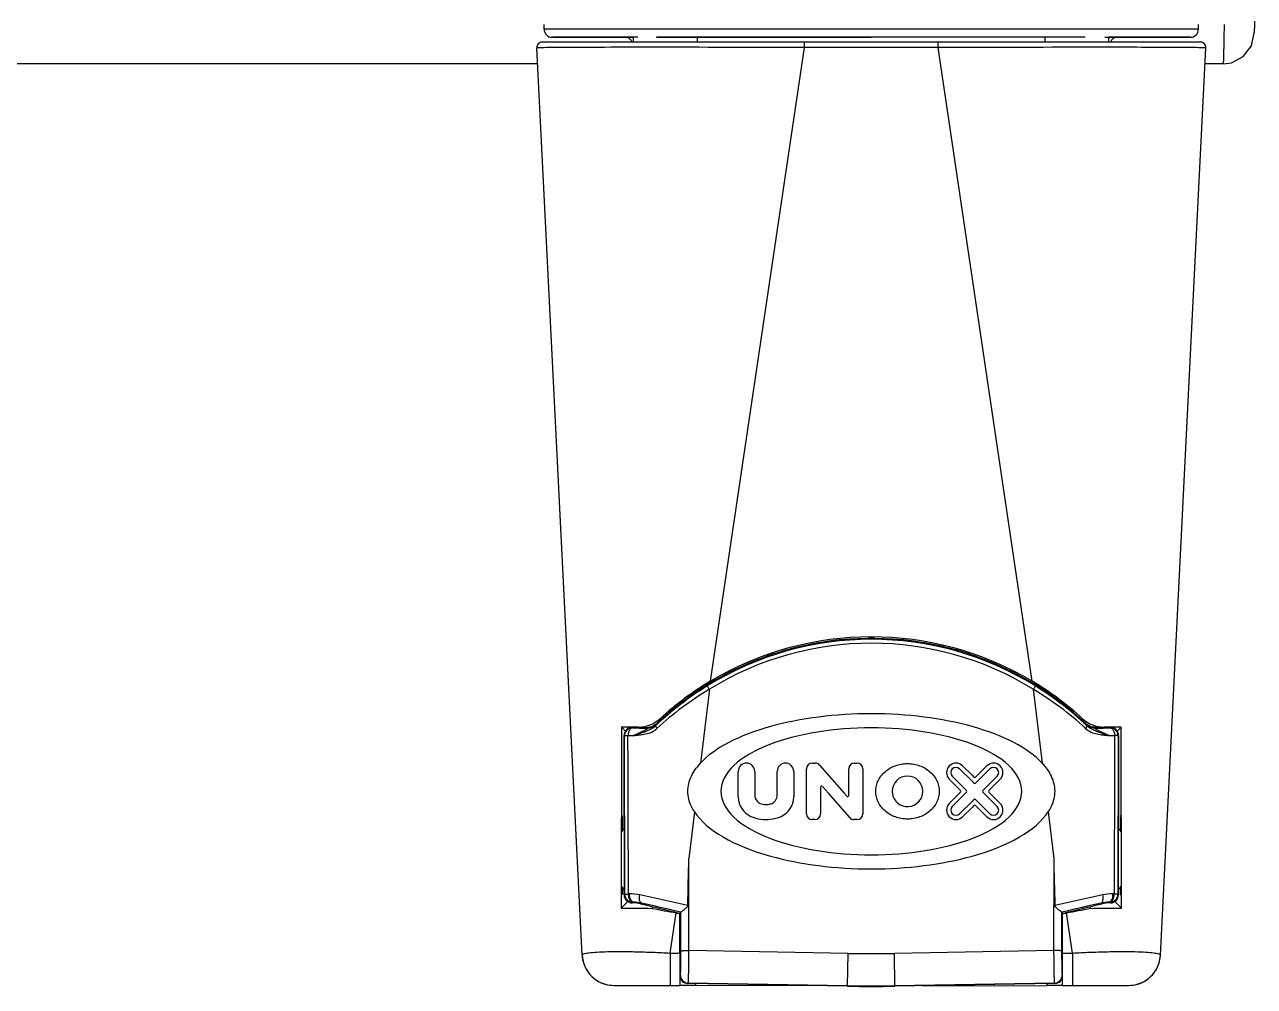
# Model space of a CAD drawing. Header units: millimetres. Extents: x -1584 to 3730, y -1918 to 2655.
# Drawn here: x 847.9 to 925, y -1917.7 to -1857.4 of the extents above; entities that cross this region are included whole.
import ezdxf

# ---------------------------------------------------------------- set-up
doc = ezdxf.new("R2010")
doc.units = ezdxf.units.MM
doc.header["$LTSCALE"] = 65.395
doc.layers.get('0').update_dxf_attribs({"linetype": 'CONTINUOUS'})
doc.layers.add('ASSI', color=7, linetype='CONTINUOUS')
doc.layers.add('GEOM', color=7, linetype='CONTINUOUS')

msp = doc.modelspace()

# ---------------------------------------------------------------- linework, layer by layer
at = {"linetype": 'Continuous'}
for p, q in [((880.441, -1857.654), (880.444, -1857.358)), ((886.054, -1857.654), (880.441, -1857.654)), ((890.054, -1857.654), (886.054, -1857.654)), ((900.959, -1857.654), (890.054, -1857.654)), ((911.863, -1857.654), (900.959, -1857.654)), ((915.863, -1857.654), (911.863, -1857.654)), ((921.476, -1857.654), (915.863, -1857.654)), ((921.476, -1857.654), (921.474, -1857.358)), ((880.976, -1858.458), (880.327, -1858.458)), ((881.097, -1858.158), (880.942, -1858.158)), ((881.335, -1858.458), (880.976, -1858.458)), ((881.027, -1858.158), (881.097, -1858.158)), ((881.499, -1858.158), (881.097, -1858.158)), ((881.097, -1858.158), (881.499, -1858.158)), ((883.931, -1858.458), (881.335, -1858.458)), ((881.587, -1858.158), (881.499, -1858.158)), ((881.499, -1858.158), (881.705, -1858.158)), ((883.919, -1858.158), (881.587, -1858.158)), ((881.705, -1858.158), (883.919, -1858.158)), ((884.322, -1858.158), (883.919, -1858.158)), ((883.919, -1858.158), (884.322, -1858.158)), ((884.194, -1858.458), (883.931, -1858.458)), ((884.95, -1858.458), (884.194, -1858.458)), ((884.333, -1858.158), (884.322, -1858.158)), ((884.322, -1858.158), (884.333, -1858.158)), ((884.374, -1858.158), (884.333, -1858.158)), ((884.333, -1858.158), (885.507, -1858.158)), ((885.507, -1858.158), (884.374, -1858.158)), ((885.134, -1858.458), (884.95, -1858.458)), ((885.526, -1858.458), (885.134, -1858.458)), ((886.054, -1858.158), (885.507, -1858.158)), ((885.507, -1858.158), (886.054, -1858.158)), ((885.562, -1858.458), (885.526, -1858.458)), ((886.054, -1858.458), (885.562, -1858.458)), ((886.315, -1858.158), (886.054, -1858.158)), ((886.204, -1858.458), (886.054, -1858.458)), ((887.331, -1858.458), (886.204, -1858.458)), ((887.488, -1858.458), (887.331, -1858.458)), ((887.473, -1858.158), (887.538, -1858.158)), ((887.81, -1858.458), (887.488, -1858.458)), ((889.683, -1858.158), (887.538, -1858.158)), ((887.538, -1858.158), (889.683, -1858.158)), ((887.871, -1858.458), (887.81, -1858.458)), ((887.971, -1858.458), (887.871, -1858.458)), ((888.301, -1858.458), (887.971, -1858.458)), ((888.531, -1858.458), (888.301, -1858.458)), ((890.054, -1858.458), (888.531, -1858.458)), ((889.768, -1858.158), (889.683, -1858.158)), ((889.683, -1858.158), (889.768, -1858.158)), ((900.959, -1858.158), (889.768, -1858.158)), ((889.768, -1858.158), (900.959, -1858.158)), ((890.452, -1858.458), (890.054, -1858.458)), ((891.827, -1858.458), (890.452, -1858.458)), ((896.774, -1858.458), (891.827, -1858.458)), ((905.143, -1858.458), (896.774, -1858.458)), ((896.774, -1858.802), (896.774, -1858.458)), ((912.15, -1858.158), (900.959, -1858.158)), ((910.091, -1858.458), (905.143, -1858.458)), ((905.143, -1858.802), (905.143, -1858.458)), ((911.466, -1858.458), (910.091, -1858.458)), ((911.863, -1858.458), (911.466, -1858.458)), ((913.386, -1858.458), (911.863, -1858.458)), ((912.235, -1858.158), (912.15, -1858.158)), ((914.38, -1858.158), (912.235, -1858.158)), ((913.616, -1858.458), (913.386, -1858.458)), ((913.946, -1858.458), (913.616, -1858.458)), ((914.047, -1858.458), (913.946, -1858.458)), ((914.107, -1858.458), (914.047, -1858.458)), ((914.429, -1858.458), (914.107, -1858.458)), ((914.587, -1858.458), (914.429, -1858.458)), ((915.713, -1858.458), (914.587, -1858.458)), ((915.602, -1858.158), (915.863, -1858.158)), ((915.863, -1858.458), (915.713, -1858.458)), ((916.411, -1858.158), (915.863, -1858.158)), ((915.863, -1858.158), (916.411, -1858.158)), ((916.356, -1858.458), (915.863, -1858.458)), ((916.391, -1858.458), (916.356, -1858.458)), ((916.967, -1858.458), (916.391, -1858.458)), ((917.246, -1858.158), (916.411, -1858.158)), ((916.411, -1858.158), (917.246, -1858.158)), ((917.723, -1858.458), (916.967, -1858.458)), ((917.543, -1858.158), (917.246, -1858.158)), ((917.246, -1858.158), (917.595, -1858.158)), ((917.595, -1858.158), (917.543, -1858.158)), ((917.999, -1858.158), (917.595, -1858.158)), ((917.595, -1858.158), (917.999, -1858.158)), ((917.987, -1858.458), (917.723, -1858.458)), ((920.582, -1858.458), (917.987, -1858.458)), ((920.33, -1858.158), (917.999, -1858.158)), ((917.999, -1858.158), (920.672, -1858.158)), ((920.419, -1858.158), (920.33, -1858.158)), ((920.672, -1858.158), (920.419, -1858.158)), ((920.942, -1858.458), (920.582, -1858.458)), ((920.791, -1858.158), (920.672, -1858.158)), ((920.672, -1858.158), (920.891, -1858.158)), ((920.822, -1858.158), (920.791, -1858.158)), ((920.904, -1858.158), (920.822, -1858.158)), ((920.976, -1858.158), (920.904, -1858.158)), ((921.591, -1858.458), (920.942, -1858.458)), ((887.97, -1858.786), (887.438, -1858.786)), ((890.875, -1898.547), (896.775, -1858.802)), ((905.143, -1858.802), (896.775, -1858.802)), ((911.042, -1898.547), (905.143, -1858.802)), ((914.479, -1858.786), (913.948, -1858.786)), ((885.285, -1901.434), (885.277, -1912.79)), ((885.537, -1901.687), (885.285, -1901.434)), ((916.633, -1901.434), (916.38, -1901.687)), ((916.64, -1912.79), (916.633, -1901.434)), ((885.277, -1912.79), (885.691, -1912.376)), ((887.22, -1912.69), (887.21, -1912.798)), ((914.708, -1912.798), (914.697, -1912.69)), ((916.226, -1912.376), (916.64, -1912.79)), ((888.959, -1913.109), (888.959, -1913.124)), ((912.959, -1913.124), (912.959, -1913.109))]:
    msp.add_line(p, q, dxfattribs=at)
for centre, radius, start, end in [((880.941, -1857.658), 0.5, 179.5, 270), ((920.976, -1857.658), 0.5, 270, 0.5), ((880.327, -1858.808), 0.35, 90, 182.86241), ((880.327, -1858.808), 0.35, 151.90977, 182.86221), ((880.327, -1858.808), 0.35, 137.92762, 151.90977), ((880.327, -1858.808), 0.35, 120.95706, 137.92762), ((880.327, -1858.808), 0.35, 90.00385, 120.95706), ((921.591, -1858.808), 0.35, 357.13784, 89.99516), ((921.591, -1858.808), 0.35, 59.0464, 90), ((921.591, -1858.808), 0.35, 42.07822, 59.0464), ((921.591, -1858.808), 0.35, 28.09217, 42.07822), ((921.591, -1858.808), 0.35, 357.13759, 28.09217), ((886.056, -5337.583), 3478.797, 89.823454, 89.96848), ((915.303, -5033.292), 3174.505, 90.024464, 90.183377), ((916.277, -2527.31), 668.523, 89.638234, 90.035041), ((900.959, -1915.458), 19.6, 93.04887, 100.80345), ((900.959, -1915.722), 19.865, 89.41314, 90.58702), ((900.959, -1915.458), 19.6, 79.19648, 86.95113), ((899.802, -1850.043), 64.006, 258.65333, 260.02703), ((902.131, -1850.13), 63.917, 279.97201, 281.34763)]:
    msp.add_arc(centre, radius, start, end, dxfattribs=at)
for centre, major_axis, ratio, start_param, end_param in [((900.959, -1915.461), (0, 19.692), 1, -0.537608, 0.537608), ((888.971, -1912.744), (6.298, 0.002), 0.008846, -2.197587, -1.854291), ((900.959, -1843.469), (0, 70.681), 1, -3.315658, -3.312196), ((900.959, -1843.469), (0, 70.681), 1, -2.97099, -2.967528), ((912.946, -1912.744), (6.298, -0.002), 0.008846, -1.287302, -0.944005)]:
    msp.add_ellipse(centre, major_axis=major_axis, ratio=ratio, start_param=start_param, end_param=end_param, dxfattribs=at)
for points, knots in [([(881.419, -1858.8), (881.307, -1858.801), (881.097, -1858.802), (880.805, -1858.805), (880.557, -1858.808), (880.353, -1858.811), (880.196, -1858.814), (880.091, -1858.817), (880.032, -1858.82), (880.002, -1858.821), (879.989, -1858.824), (879.977, -1858.824), (879.977, -1858.826)], [0, 0, 0, 0, 0.233161, 0.435954, 0.608008, 0.749052, 0.858819, 0.937173, 0.964583, 0.984159, 0.995925, 1, 1, 1, 1]), ([(886.049, -1858.787), (885.576, -1858.787), (884.032, -1858.789), (882.489, -1858.792), (881.419, -1858.8)], [0, 0, 0, 0, 0.306779, 1, 1, 1, 1]), ([(887.438, -1858.786), (887.319, -1858.786), (886.856, -1858.786), (886.393, -1858.787), (886.049, -1858.787)], [0, 0, 0, 0, 0.257247, 1, 1, 1, 1]), ([(915.868, -1858.787), (915.756, -1858.787), (915.293, -1858.786), (914.83, -1858.786), (914.479, -1858.786)], [0, 0, 0, 0, 0.242579, 1, 1, 1, 1]), ([(921.94, -1858.826), (921.94, -1858.824), (921.929, -1858.824), (921.916, -1858.821), (921.885, -1858.82), (921.826, -1858.817), (921.722, -1858.814), (921.564, -1858.811), (921.36, -1858.808), (921.112, -1858.805), (920.82, -1858.802), (920.61, -1858.801), (920.498, -1858.8)], [0, 0, 0, 0, 0.004075, 0.015841, 0.035418, 0.062827, 0.141182, 0.250949, 0.391993, 0.564047, 0.766839, 1, 1, 1, 1])]:
    msp.add_open_spline(points, degree=3, knots=knots, dxfattribs=at)
for points in [[(899.916, -1895.886), (900.196, -1895.871), (900.475, -1895.861), (900.755, -1895.858)], [(901.162, -1895.858), (901.442, -1895.861), (901.722, -1895.871), (902.001, -1895.886)]]:
    msp.add_open_spline(points, degree=3, dxfattribs=at)
at = {"layer": 'ASSI', "linetype": 'Continuous'}
for p, q in [((886.054, -1858.458), (886.054, -1858.158)), ((886.054, -1858.458), (886.054, -1858.158)), ((890.054, -1858.458), (890.054, -1858.158)), ((890.054, -1858.458), (890.054, -1858.158)), ((911.863, -1858.458), (911.863, -1858.158)), ((911.863, -1858.458), (911.863, -1858.158)), ((915.863, -1858.458), (915.863, -1858.158)), ((915.863, -1858.458), (915.863, -1858.158))]:
    msp.add_line(p, q, dxfattribs=at)
at = {"layer": 'GEOM', "linetype": 'Continuous'}
for p, q in [((924.985, -1857.155), (924.983, -1857.365)), ((924.983, -1857.365), (924.978, -1857.886)), ((924.978, -1857.886), (924.978, -1857.872)), ((882.822, -1915.73), (879.977, -1858.826)), ((919.095, -1915.73), (921.94, -1858.826)), ((880.027, -1859.825), (799.559, -1859.825)), ((923.022, -1859.825), (921.89, -1859.825)), ((923.022, -1859.825), (923.022, -1859.825)), ((890.803, -1899.058), (890.243, -1903.692)), ((911.115, -1899.058), (911.674, -1903.692)), ((887.706, -1900.902), (887.746, -1900.995)), ((914.211, -1900.902), (914.172, -1900.995)), ((885.954, -1901.453), (885.961, -1901.453)), ((885.954, -1901.453), (885.961, -1901.461)), ((886.837, -1901.453), (885.961, -1901.453)), ((885.961, -1901.461), (885.981, -1901.481)), ((886.362, -1901.428), (886.372, -1901.453)), ((886.84, -1901.46), (886.837, -1901.453)), ((886.854, -1901.494), (886.84, -1901.46)), ((887.525, -1901.187), (887.539, -1901.222)), ((914.378, -1901.222), (914.393, -1901.187)), ((915.077, -1901.46), (915.064, -1901.494)), ((915.08, -1901.453), (915.077, -1901.46)), ((915.08, -1901.453), (915.957, -1901.453)), ((915.555, -1901.428), (915.546, -1901.453)), ((915.937, -1901.481), (915.957, -1901.461)), ((915.964, -1901.453), (915.957, -1901.453)), ((915.957, -1901.461), (915.964, -1901.453)), ((885.459, -1907.708), (885.459, -1901.958)), ((885.459, -1901.958), (885.481, -1901.98)), ((885.497, -1911.92), (885.481, -1901.98)), ((885.698, -1901.955), (886.047, -1901.96)), ((915.87, -1901.96), (916.22, -1901.955)), ((916.436, -1901.98), (916.42, -1911.92)), ((916.459, -1901.958), (916.436, -1901.98)), ((916.459, -1901.958), (916.459, -1907.708)), ((892.614, -1905.814), (892.614, -1904.205)), ((893.646, -1904.205), (893.646, -1905.685)), ((895.061, -1905.685), (895.061, -1904.205)), ((896.093, -1904.205), (896.093, -1905.814)), ((896.889, -1906.874), (896.889, -1904.043)), ((897.243, -1903.689), (897.448, -1903.689)), ((897.715, -1903.811), (899.248, -1905.574)), ((899.543, -1905.574), (899.543, -1904.043)), ((899.897, -1903.689), (900.074, -1903.689)), ((900.428, -1904.043), (900.428, -1905.574)), ((901.754, -1904.29), (901.822, -1904.228)), ((901.822, -1904.228), (901.893, -1904.169)), ((901.893, -1904.169), (901.967, -1904.113)), ((901.967, -1904.113), (902.044, -1904.061)), ((902.044, -1904.061), (902.123, -1904.012)), ((902.123, -1904.012), (902.206, -1903.966)), ((902.206, -1903.966), (902.291, -1903.924)), ((902.291, -1903.924), (902.378, -1903.886)), ((902.378, -1903.886), (902.468, -1903.851)), ((902.468, -1903.851), (902.559, -1903.82)), ((902.559, -1903.82), (902.651, -1903.793)), ((902.651, -1903.793), (902.746, -1903.771)), ((902.746, -1903.771), (902.841, -1903.752)), ((902.841, -1903.752), (902.937, -1903.737)), ((902.937, -1903.737), (903.034, -1903.727)), ((903.034, -1903.727), (903.132, -1903.721)), ((903.132, -1903.721), (903.229, -1903.719)), ((903.229, -1903.719), (903.327, -1903.721)), ((903.327, -1903.721), (903.424, -1903.727)), ((903.424, -1903.727), (903.521, -1903.737)), ((903.521, -1903.737), (903.618, -1903.752)), ((903.618, -1903.752), (903.713, -1903.771)), ((903.713, -1903.771), (903.807, -1903.793)), ((903.807, -1903.793), (903.9, -1903.82)), ((903.9, -1903.82), (903.991, -1903.851)), ((903.991, -1903.851), (904.08, -1903.886)), ((904.08, -1903.886), (904.167, -1903.924)), ((904.167, -1903.924), (904.252, -1903.966)), ((904.252, -1903.966), (904.335, -1904.012)), ((904.335, -1904.012), (904.415, -1904.061)), ((904.415, -1904.061), (904.492, -1904.113)), ((904.492, -1904.113), (904.566, -1904.169)), ((904.566, -1904.169), (904.637, -1904.228)), ((904.637, -1904.228), (904.704, -1904.29)), ((906.496, -1904.049), (907.274, -1904.828)), ((906.683, -1903.862), (907.274, -1904.453)), ((907.498, -1904.572), (908.208, -1903.862)), ((907.498, -1904.947), (908.396, -1904.049)), ((901.298, -1905.036), (901.325, -1904.953)), ((901.325, -1904.953), (901.355, -1904.872)), ((901.355, -1904.872), (901.39, -1904.793)), ((901.39, -1904.793), (901.43, -1904.714)), ((901.43, -1904.714), (901.474, -1904.638)), ((901.474, -1904.638), (901.522, -1904.564)), ((901.522, -1904.564), (901.574, -1904.492)), ((901.574, -1904.492), (901.631, -1904.422)), ((901.631, -1904.422), (901.691, -1904.355)), ((901.691, -1904.355), (901.754, -1904.29)), ((904.704, -1904.29), (904.768, -1904.355)), ((904.768, -1904.355), (904.828, -1904.422)), ((904.828, -1904.422), (904.884, -1904.492)), ((904.884, -1904.492), (904.936, -1904.564)), ((904.936, -1904.564), (904.985, -1904.638)), ((904.985, -1904.638), (905.029, -1904.714)), ((905.029, -1904.714), (905.068, -1904.793)), ((905.068, -1904.793), (905.103, -1904.872)), ((905.103, -1904.872), (905.134, -1904.953)), ((905.134, -1904.953), (905.16, -1905.036)), ((906.56, -1905.406), (905.849, -1904.696)), ((906.935, -1905.406), (906.037, -1904.508)), ((907.274, -1904.453), (907.394, -1904.572)), ((907.274, -1904.828), (907.394, -1904.947)), ((908.855, -1904.508), (907.957, -1905.406)), ((909.042, -1904.696), (908.332, -1905.406)), ((897.774, -1905.2), (897.774, -1906.874)), ((898.271, -1905.574), (897.903, -1905.151)), ((899.602, -1907.106), (898.271, -1905.574)), ((899.248, -1905.574), (899.414, -1905.765)), ((899.543, -1905.717), (899.543, -1905.574)), ((900.428, -1905.574), (900.428, -1906.874)), ((901.239, -1905.458), (901.241, -1905.373)), ((901.241, -1905.544), (901.239, -1905.458)), ((901.241, -1905.373), (901.248, -1905.288)), ((901.244, -1905.574), (901.241, -1905.544)), ((901.248, -1905.629), (901.244, -1905.574)), ((901.248, -1905.288), (901.26, -1905.203)), ((901.26, -1905.714), (901.248, -1905.629)), ((901.26, -1905.203), (901.277, -1905.119)), ((901.277, -1905.798), (901.26, -1905.714)), ((901.277, -1905.119), (901.298, -1905.036)), ((905.16, -1905.036), (905.181, -1905.119)), ((905.181, -1905.119), (905.198, -1905.203)), ((905.198, -1905.714), (905.181, -1905.798)), ((905.198, -1905.203), (905.21, -1905.288)), ((905.21, -1905.629), (905.198, -1905.714)), ((905.21, -1905.288), (905.217, -1905.373)), ((905.217, -1905.544), (905.21, -1905.629)), ((905.217, -1905.373), (905.22, -1905.458)), ((905.22, -1905.458), (905.217, -1905.544)), ((905.849, -1906.221), (906.56, -1905.51)), ((906.037, -1906.408), (906.935, -1905.51)), ((907.957, -1905.51), (908.855, -1906.408)), ((908.332, -1905.51), (909.042, -1906.221)), ((901.298, -1905.881), (901.277, -1905.798)), ((901.325, -1905.963), (901.298, -1905.881)), ((901.355, -1906.044), (901.325, -1905.963)), ((901.39, -1906.124), (901.355, -1906.044)), ((901.43, -1906.202), (901.39, -1906.124)), ((901.474, -1906.278), (901.43, -1906.202)), ((901.522, -1906.353), (901.474, -1906.278)), ((901.574, -1906.425), (901.522, -1906.353)), ((901.631, -1906.495), (901.574, -1906.425)), ((901.691, -1906.562), (901.631, -1906.495)), ((904.828, -1906.495), (904.768, -1906.562)), ((904.884, -1906.425), (904.828, -1906.495)), ((904.936, -1906.353), (904.884, -1906.425)), ((904.985, -1906.278), (904.936, -1906.353)), ((905.029, -1906.202), (904.985, -1906.278)), ((905.068, -1906.124), (905.029, -1906.202)), ((905.103, -1906.044), (905.068, -1906.124)), ((905.134, -1905.963), (905.103, -1906.044)), ((905.16, -1905.881), (905.134, -1905.963)), ((905.181, -1905.798), (905.16, -1905.881)), ((907.274, -1906.089), (906.496, -1906.867)), ((907.274, -1906.464), (906.683, -1907.055)), ((907.394, -1905.969), (907.274, -1906.089)), ((907.394, -1906.344), (907.274, -1906.464)), ((908.396, -1906.867), (907.498, -1905.969)), ((908.208, -1907.055), (907.498, -1906.344)), ((885.337, -1907.058), (885.304, -1907.058)), ((885.337, -1907.05), (885.337, -1907.058)), ((885.337, -1907.058), (885.337, -1907.881)), ((889.873, -1906.753), (889.521, -1909.671)), ((897.42, -1907.228), (897.243, -1907.228)), ((900.074, -1907.228), (899.87, -1907.228)), ((901.754, -1906.627), (901.691, -1906.562)), ((901.822, -1906.688), (901.754, -1906.627)), ((901.893, -1906.747), (901.822, -1906.688)), ((901.967, -1906.803), (901.893, -1906.747)), ((902.044, -1906.856), (901.967, -1906.803)), ((902.123, -1906.905), (902.044, -1906.856)), ((902.206, -1906.951), (902.123, -1906.905)), ((902.291, -1906.993), (902.206, -1906.951)), ((902.378, -1907.031), (902.291, -1906.993)), ((902.468, -1907.066), (902.378, -1907.031)), ((902.559, -1907.096), (902.468, -1907.066)), ((902.651, -1907.123), (902.559, -1907.096)), ((902.746, -1907.146), (902.651, -1907.123)), ((902.841, -1907.165), (902.746, -1907.146)), ((902.937, -1907.179), (902.841, -1907.165)), ((903.034, -1907.19), (902.937, -1907.179)), ((903.132, -1907.196), (903.034, -1907.19)), ((903.229, -1907.198), (903.132, -1907.196)), ((903.327, -1907.196), (903.229, -1907.198)), ((903.424, -1907.19), (903.327, -1907.196)), ((903.521, -1907.179), (903.424, -1907.19)), ((903.618, -1907.165), (903.521, -1907.179)), ((903.713, -1907.146), (903.618, -1907.165)), ((903.807, -1907.123), (903.713, -1907.146)), ((903.9, -1907.096), (903.807, -1907.123)), ((903.991, -1907.066), (903.9, -1907.096)), ((904.08, -1907.031), (903.991, -1907.066)), ((904.167, -1906.993), (904.08, -1907.031)), ((904.252, -1906.951), (904.167, -1906.993)), ((904.335, -1906.905), (904.252, -1906.951)), ((904.415, -1906.856), (904.335, -1906.905)), ((904.492, -1906.803), (904.415, -1906.856)), ((904.566, -1906.747), (904.492, -1906.803)), ((904.637, -1906.688), (904.566, -1906.747)), ((904.704, -1906.627), (904.637, -1906.688)), ((904.768, -1906.562), (904.704, -1906.627)), ((912.044, -1906.753), (912.397, -1909.671)), ((916.625, -1906.958), (916.58, -1906.958)), ((916.58, -1906.958), (916.58, -1907.881)), ((885.337, -1907.881), (885.337, -1907.952)), ((885.459, -1907.708), (885.459, -1911.708)), ((916.459, -1911.708), (916.459, -1907.708)), ((916.58, -1907.881), (916.58, -1907.947)), ((889.523, -1915.45), (889.521, -1909.671)), ((912.397, -1909.671), (912.394, -1915.45)), ((885.304, -1911.858), (885.337, -1911.858)), ((885.337, -1911.469), (885.337, -1911.535)), ((885.337, -1911.535), (885.337, -1911.858)), ((885.459, -1911.958), (885.459, -1911.708)), ((885.459, -1911.958), (885.497, -1911.92)), ((885.801, -1911.893), (885.733, -1911.894)), ((916.185, -1911.894), (916.117, -1911.893)), ((916.459, -1911.958), (916.42, -1911.92)), ((916.459, -1911.708), (916.459, -1911.958)), ((916.58, -1911.469), (916.58, -1911.535)), ((916.58, -1911.535), (916.58, -1911.958)), ((885.959, -1912.458), (885.989, -1912.427)), ((886.02, -1912.458), (885.959, -1912.458)), ((885.989, -1912.427), (885.997, -1912.42)), ((886.06, -1912.419), (885.997, -1912.42)), ((886.06, -1912.419), (886.02, -1912.458)), ((886.537, -1912.466), (886.489, -1912.514)), ((915.429, -1912.514), (915.381, -1912.466)), ((915.92, -1912.42), (915.857, -1912.419)), ((915.897, -1912.458), (915.857, -1912.419)), ((915.959, -1912.458), (915.897, -1912.458)), ((915.928, -1912.427), (915.92, -1912.42)), ((915.959, -1912.458), (915.928, -1912.427)), ((916.58, -1911.958), (916.625, -1911.958)), ((888.343, -1915.603), (888.718, -1913.082)), ((889.022, -1913.045), (888.913, -1913.019)), ((889.022, -1913.045), (888.959, -1913.109)), ((888.959, -1915.604), (888.959, -1913.124)), ((889.023, -1915.458), (889.022, -1913.045)), ((912.895, -1913.045), (912.894, -1915.458)), ((913.005, -1913.019), (912.895, -1913.045)), ((912.895, -1913.045), (912.959, -1913.109)), ((912.959, -1915.604), (912.959, -1913.124)), ((913.574, -1915.603), (913.2, -1913.082)), ((888.343, -1915.603), (888.34, -1917.636)), ((888.343, -1915.603), (888.959, -1915.604)), ((888.959, -1915.604), (888.959, -1917.637)), ((899.511, -1915.624), (889.523, -1915.45)), ((899.476, -1917.656), (899.511, -1915.624)), ((912.394, -1915.45), (902.407, -1915.624)), ((902.442, -1917.656), (902.407, -1915.624)), ((912.959, -1915.604), (913.574, -1915.603)), ((912.959, -1917.637), (912.959, -1915.604)), ((913.574, -1915.603), (913.578, -1917.636)), ((884.816, -1917.63), (884.903, -1917.63)), ((884.816, -1917.63), (888.34, -1917.636)), ((884.903, -1917.63), (885.002, -1917.63)), ((885.002, -1917.63), (885.121, -1917.631)), ((885.121, -1917.631), (885.903, -1917.632)), ((885.903, -1917.632), (888.34, -1917.636)), ((888.34, -1917.636), (888.959, -1917.637)), ((889.576, -1917.638), (888.959, -1917.637)), ((889.45, -1917.508), (889.476, -1917.482)), ((899.475, -1917.683), (889.45, -1917.508)), ((899.476, -1917.656), (889.476, -1917.482)), ((889.959, -1917.639), (889.576, -1917.638)), ((889.959, -1917.639), (889.959, -1917.516)), ((897.766, -1917.653), (889.959, -1917.639)), ((899.476, -1917.656), (899.475, -1917.683)), ((912.441, -1917.482), (902.442, -1917.656)), ((912.467, -1917.508), (902.442, -1917.683)), ((902.442, -1917.656), (902.442, -1917.683)), ((904.151, -1917.653), (911.959, -1917.639)), ((911.959, -1917.516), (911.959, -1917.639)), ((912.341, -1917.638), (911.959, -1917.639)), ((912.959, -1917.637), (912.341, -1917.638)), ((912.441, -1917.482), (912.468, -1917.508)), ((912.959, -1917.637), (913.578, -1917.636)), ((913.578, -1917.636), (917.101, -1917.63)), ((913.578, -1917.636), (916.014, -1917.632)), ((916.014, -1917.632), (916.796, -1917.631)), ((916.796, -1917.631), (917.014, -1917.63)), ((917.014, -1917.63), (917.101, -1917.63))]:
    msp.add_line(p, q, dxfattribs=at)
for points in [[(923.022, -1859.825), (923.548, -1859.753), (924.285, -1859.362), (924.793, -1858.7), (924.978, -1857.886)], [(889.022, -1913.045), (889.022, -1913.045), (889.022, -1913.045)], [(912.895, -1913.045), (912.895, -1913.045), (912.895, -1913.045)]]:
    msp.add_lwpolyline(points, dxfattribs=at)
for centre, radius, start, end in [((885.507, -1858.658), 0.5, 67.5625, 90), ((885.507, -1858.658), 0.5, 67.5625, 90), ((885.507, -1858.658), 0.5, 45.125, 67.5625), ((885.507, -1858.658), 0.5, 45.125, 67.5625), ((885.507, -1858.658), 0.5, 23.68071, 45.125), ((885.507, -1858.658), 0.5, 23.68071, 45.125), ((916.411, -1858.658), 0.5, 134.875, 156.31929), ((916.411, -1858.658), 0.5, 134.875, 156.31929), ((916.411, -1858.658), 0.5, 112.72708, 134.875), ((916.411, -1858.658), 0.5, 112.72708, 134.875), ((916.411, -1858.658), 0.5, 90, 112.72708), ((916.411, -1858.658), 0.5, 90, 112.72708), ((900.959, -1915.45), 19.529, 58.21226, 121.78774), ((900.959, -1915.446), 19.279, 58.21209, 121.78791), ((900.959, -1915.458), 19.6, 100.8035, 109.95189), ((900.959, -1915.458), 19.6, 76.73416, 79.19648), ((900.959, -1915.458), 19.6, 109.95415, 133.26841), ((900.959, -1915.458), 19.6, 46.73159, 70.04585), ((900.861, -1915.295), 19.499, 120.8068, 132.42624), ((901.061, -1915.289), 19.492, 47.57148, 59.19548), ((901.28, -1915.975), 20.145, 121.77671, 133.41698), ((901.238, -1916.453), 20.285, 120.96027, 132.55796), ((900.649, -1916.493), 20.335, 47.45623, 59.02538), ((900.623, -1915.995), 20.169, 46.5901, 58.21623), ((886.351, -1899.42), 2.008, 270.30401, 312.43745), ((915.566, -1899.42), 2.008, 227.56259, 269.69595), ((885.954, -1901.954), 0.501, 90.09752, 170.66178), ((885.981, -1901.981), 0.5, 90.04967, 179.95033), ((889.338, -1714.924), 186.587, 268.96892, 269.23698), ((886.853, -1900.494), 1, 270.01321, 313.29397), ((886.851, -1900.46), 0.992, 285.04688, 291.15272), ((886.839, -1900.458), 1, 308.3618, 313.26717), ((915.064, -1900.494), 1, 226.70524, 269.98671), ((915.078, -1900.458), 1, 226.73282, 231.63819), ((915.067, -1900.46), 0.992, 248.84722, 254.95298), ((912.464, -1707.561), 193.951, 270.76811, 271.02599), ((915.936, -1901.981), 0.5, 0.04967, 89.95033), ((915.963, -1901.954), 0.501, 9.3382, 89.90249), ((914.114, -1901.96), 2.344, 0.0461, 2.1364), ((893.13, -1904.205), 0.516, 0, 180), ((895.577, -1904.205), 0.516, 0, 180), ((897.243, -1904.043), 0.354, 90, 180), ((897.448, -1904.043), 0.354, 41, 90), ((899.897, -1904.043), 0.354, 90, 180), ((900.074, -1904.043), 0.354, 0, 90), ((906.266, -1904.279), 0.59, 45, 225), ((906.266, -1904.279), 0.324, 45, 225), ((908.625, -1904.279), 0.59, 315, 135), ((908.625, -1904.279), 0.324, 315, 135), ((903.229, -1905.458), 0.958, 0, 180), ((907.446, -1904.52), 0.0737, 225, 315), ((907.446, -1904.895), 0.0737, 225, 315), ((894.236, -1905.685), 0.59, 180, 262.33774), ((894.472, -1905.685), 0.59, 287.15533, 360), ((897.848, -1905.2), 0.0737, 41, 180), ((899.47, -1905.717), 0.0737, 221, 360), ((903.229, -1905.458), 0.958, 180, 187.09509), ((903.229, -1905.458), 0.958, 187.09509, 360), ((906.508, -1905.458), 0.0737, 315, 45), ((906.883, -1905.458), 0.0737, 315, 45), ((908.009, -1905.458), 0.0737, 135, 225), ((908.384, -1905.458), 0.0737, 135, 225), ((893.941, -1905.814), 1.327, 180, 246.42182), ((894.354, -1904.809), 1.474, 262.33774, 277.66226), ((894.472, -1905.685), 0.59, 277.66226, 287.15533), ((894.766, -1905.814), 1.327, 293.57818, 360), ((906.266, -1906.638), 0.59, 135, 315), ((906.266, -1906.638), 0.324, 135, 315), ((907.446, -1906.021), 0.0737, 45, 135), ((907.446, -1906.397), 0.0737, 45, 135), ((908.625, -1906.638), 0.59, 225, 45), ((908.625, -1906.638), 0.324, 225, 45), ((894.354, -1904.869), 2.359, 246.42182, 277.08438), ((894.354, -1904.869), 2.359, 277.08438, 293.57818), ((897.243, -1906.874), 0.354, 180, 270), ((897.42, -1906.874), 0.354, 270, 360), ((899.87, -1906.874), 0.354, 221, 270), ((900.074, -1906.874), 0.354, 270, 360), ((886.12, -1908.582), 1.013, 136.23028, 145.47187), ((885.209, -1907.708), 0.25, 316.20965, 359.99983), ((915.797, -1908.582), 1.012, 34.93705, 43.77951), ((886.119, -1910.835), 1.012, 214.93492, 216.95105), ((886.119, -1910.835), 1.012, 216.94932, 223.78261), ((885.998, -1911.919), 0.5, 180.04967, 269.95033), ((885.844, -1914.802), 2.909, 78.12514, 90.85447), ((916.074, -1914.812), 2.919, 89.16797, 101.85242), ((915.92, -1911.919), 0.5, 270.04967, 359.95033), ((916.709, -1911.708), 0.25, 136.20965, 179.99983), ((915.797, -1910.835), 1.012, 316.22049, 325.06295), ((885.959, -1911.958), 0.5, 180.01368, 269.98632), ((886.019, -1914.466), 2.008, 76.46149, 89.97335), ((886.101, -1914.435), 2.016, 77.5372, 91.17916), ((855.965, -2056.175), 147.405, 76.87229, 78.06748), ((846.532, -2089.686), 181.679, 76.51032, 77.27967), ((944.695, -2050.521), 141.614, 101.90808, 103.15215), ((953.713, -2082.502), 174.303, 102.70405, 103.50596), ((915.817, -1914.442), 2.024, 88.84555, 102.43809), ((915.898, -1914.462), 2.004, 90.01389, 103.52575), ((915.959, -1911.958), 0.5, 269.99781, 0.00219), ((884.82, -1915.63), 2, 182.86241, 198.4157), ((884.82, -1915.63), 2, 182.86238, 269.8996), ((832.845, -1915.484), 56.178, 359.68886, 0.0268), ((900.959, -1832.62), 83.017, 269.00051, 270.99949), ((969.073, -1915.484), 56.178, 179.9732, 180.31114), ((917.098, -1915.63), 2, 270.1, 357.13759), ((917.098, -1915.63), 2, 341.58657, 357.13759), ((884.82, -1915.63), 2, 198.4157, 201.70772), ((884.82, -1915.63), 2, 201.70772, 216.89298), ((917.098, -1915.63), 2, 323.09654, 338.28498), ((917.098, -1915.63), 2, 338.28498, 341.58657), ((884.82, -1915.63), 2, 216.89298, 219.41219), ((884.82, -1915.63), 2, 219.41219, 233.34926), ((884.82, -1915.63), 2, 233.34926, 235.86931), ((884.82, -1915.63), 2, 235.86931, 251.05564), ((889.459, -1917.008), 0.5, 179.99616, 269.00384), ((889.485, -1916.982), 0.5, 180.04855, 268.95145), ((912.432, -1916.982), 0.5, 271.04855, 359.95145), ((912.459, -1917.008), 0.5, 271.01491, 359.98509), ((917.098, -1915.63), 2, 288.92507, 304.11155), ((917.098, -1915.63), 2, 304.11155, 306.66997), ((917.098, -1915.63), 2, 306.66997, 320.59332), ((917.098, -1915.63), 2, 320.59332, 323.09654), ((884.82, -1915.63), 2, 251.05564, 254.35154), ((884.82, -1915.63), 2, 254.35154, 269.9), ((900.959, -1832.695), 85, 269, 271), ((900.959, -1832.695), 84.974, 269, 271), ((917.098, -1915.63), 2, 270.1, 285.63357), ((917.098, -1915.63), 2, 285.63357, 288.92507)]:
    msp.add_arc(centre, radius, start, end, dxfattribs=at)
for centre, major_axis, ratio, start_param, end_param in [((900.959, -1905.458), (11.5, 0), 0.423077, 1.570796, 2.152373), ((900.959, -1905.458), (11.5, 0), 0.423077, 0.98922, 1.570796), ((890.714, -1901.495), (8.604, -0.002), 0.008813, 2.101177, 2.253722), ((900.959, -1905.458), (11.5, 0), 0.423077, 2.152373, 2.770158), ((900.959, -1905.458), (9.436, 0), 0.421875, 1.570796, 2.304141), ((900.959, -1905.458), (9.436, 0), 0.421875, 0.83739, 1.570796), ((900.959, -1905.458), (11.5, 0), 0.423077, 0.371435, 0.98922), ((911.203, -1901.495), (8.604, 0.002), 0.008813, 0.887871, 1.040416), ((900.959, -1905.458), (9.436, 0), 0.421875, 2.304141, 3.978983), ((900.959, -1905.458), (9.436, 0), 0.421875, -0.837452, 0.83739), ((885.297, -1907.458), (0, 0.5), 0.008727, 0, 0.392707), ((900.959, -1905.458), (11.5, 0), 0.423077, -2.872312, -2.152373), ((900.959, -1905.458), (11.5, 0), 0.423077, -0.989219, -0.26928), ((916.709, -1907.708), (0.25, 0), 0.999962, -3.141588, -2.37733), ((900.959, -1905.458), (9.436, 0), 0.421875, -2.304203, -1.570796), ((900.959, -1905.458), (9.436, 0), 0.421875, -1.570796, -0.837452), ((900.959, -1905.458), (11.5, 0), 0.423077, -2.152373, -1.570796), ((900.959, -1905.458), (11.5, 0), 0.423077, -1.570796, -0.989219), ((885.297, -1911.458), (0, 0.5), 0.008727, -4.319697, -3.927001), ((885.297, -1911.458), (0, 0.5), 0.008727, -3.927001, -3.141593), ((885.209, -1911.708), (0.25, 0), 0.999962, 0.000005, 0.764262)]:
    msp.add_ellipse(centre, major_axis=major_axis, ratio=ratio, start_param=start_param, end_param=end_param, dxfattribs=at)
for points, knots in [([(923.086, -1857.347), (923.08, -1857.673), (923.073, -1858.142), (923.06, -1858.733), (923.054, -1859.102), (923.041, -1859.391), (923.047, -1859.628), (923.016, -1859.729), (923.037, -1859.825), (923.022, -1859.825)], [0, 0, 0, 0, 0.394754, 0.567454, 0.716543, 0.837505, 0.926684, 0.981369, 1, 1, 1, 1]), ([(907.648, -1897.035), (907.464, -1896.968), (907.104, -1896.841), (906.566, -1896.661), (906.017, -1896.517), (905.646, -1896.426), (905.456, -1896.381)], [0, 0, 0, 0, 0.256086, 0.499852, 0.743919, 1, 1, 1, 1]), ([(890.671, -1898.85), (890.673, -1898.851), (890.676, -1898.857), (890.684, -1898.869), (890.697, -1898.889), (890.72, -1898.926), (890.756, -1898.983), (890.787, -1899.032), (890.803, -1899.058)], [0, 0, 0, 0, 0.023656, 0.083337, 0.177097, 0.30125, 0.622276, 1, 1, 1, 1]), ([(911.246, -1898.85), (911.245, -1898.851), (911.241, -1898.858), (911.233, -1898.869), (911.221, -1898.889), (911.197, -1898.926), (911.161, -1898.983), (911.131, -1899.032), (911.115, -1899.058)], [0, 0, 0, 0, 0.023662, 0.083345, 0.177105, 0.301256, 0.622277, 1, 1, 1, 1]), ([(885.46, -1901.873), (885.46, -1901.877), (885.459, -1901.906), (885.459, -1901.934), (885.459, -1901.958)], [0, 0, 0, 0, 0.154798, 1, 1, 1, 1]), ([(885.981, -1901.481), (885.962, -1901.481), (885.925, -1901.488), (885.873, -1901.519), (885.827, -1901.564), (885.768, -1901.646), (885.716, -1901.778), (885.702, -1901.894), (885.698, -1901.955)], [0, 0, 0, 0, 0.092871, 0.188104, 0.29594, 0.417246, 0.693306, 1, 1, 1, 1]), ([(886.047, -1901.96), (886.162, -1901.925), (886.396, -1901.846), (886.69, -1901.741), (886.93, -1901.648), (887.111, -1901.569), (887.283, -1901.471), (887.386, -1901.388), (887.434, -1901.343)], [0, 0, 0, 0, 0.235626, 0.484493, 0.612626, 0.741486, 0.870455, 1, 1, 1, 1]), ([(886.854, -1901.494), (886.866, -1901.495), (886.886, -1901.497), (886.913, -1901.503), (886.92, -1901.52), (886.912, -1901.535), (886.896, -1901.55), (886.873, -1901.568), (886.844, -1901.587), (886.8, -1901.613), (886.742, -1901.644), (886.67, -1901.681), (886.575, -1901.727), (886.457, -1901.782), (886.317, -1901.844), (886.181, -1901.904), (886.091, -1901.942), (886.047, -1901.96)], [0, 0, 0, 0, 0.035074, 0.060152, 0.069729, 0.083014, 0.104176, 0.13288, 0.166367, 0.202489, 0.277708, 0.353905, 0.429746, 0.578789, 0.72362, 0.86404, 1, 1, 1, 1]), ([(886.047, -1901.96), (886.171, -1901.95), (886.423, -1901.922), (886.805, -1901.87), (887.19, -1901.757), (887.418, -1901.604), (887.519, -1901.511)], [0, 0, 0, 0, 0.238647, 0.484486, 0.737874, 1, 1, 1, 1]), ([(886.837, -1901.453), (886.861, -1901.453), (886.952, -1901.45), (887.043, -1901.436), (887.108, -1901.418)], [0, 0, 0, 0, 0.259904, 1, 1, 1, 1]), ([(887.46, -1901.242), (887.44, -1901.258), (887.362, -1901.315), (887.275, -1901.36), (887.209, -1901.385)], [0, 0, 0, 0, 0.258118, 1, 1, 1, 1]), ([(887.434, -1901.343), (887.429, -1901.349), (887.43, -1901.373), (887.457, -1901.431), (887.491, -1901.478), (887.519, -1901.511)], [0, 0, 0, 0, 0.118845, 0.329981, 1, 1, 1, 1]), ([(887.539, -1901.222), (887.54, -1901.223), (887.538, -1901.227), (887.534, -1901.233), (887.526, -1901.243), (887.509, -1901.263), (887.478, -1901.297), (887.45, -1901.326), (887.434, -1901.343)], [0, 0, 0, 0, 0.021639, 0.068724, 0.144458, 0.250729, 0.560026, 1, 1, 1, 1]), ([(914.483, -1901.343), (914.467, -1901.326), (914.439, -1901.297), (914.408, -1901.263), (914.391, -1901.243), (914.383, -1901.233), (914.38, -1901.227), (914.378, -1901.223), (914.378, -1901.222)], [0, 0, 0, 0, 0.440074, 0.749077, 0.855394, 0.931203, 0.978339, 1, 1, 1, 1]), ([(914.483, -1901.343), (914.488, -1901.349), (914.487, -1901.373), (914.461, -1901.431), (914.426, -1901.478), (914.399, -1901.511)], [0, 0, 0, 0, 0.118856, 0.330003, 1, 1, 1, 1]), ([(914.399, -1901.511), (914.499, -1901.604), (914.728, -1901.757), (915.113, -1901.87), (915.495, -1901.922), (915.746, -1901.95), (915.87, -1901.96)], [0, 0, 0, 0, 0.262126, 0.515515, 0.761354, 1, 1, 1, 1]), ([(914.709, -1901.385), (914.687, -1901.377), (914.598, -1901.339), (914.515, -1901.288), (914.458, -1901.242)], [0, 0, 0, 0, 0.24393, 1, 1, 1, 1]), ([(914.483, -1901.343), (914.531, -1901.388), (914.635, -1901.471), (914.806, -1901.569), (914.987, -1901.648), (915.227, -1901.741), (915.522, -1901.846), (915.756, -1901.925), (915.87, -1901.96)], [0, 0, 0, 0, 0.129531, 0.258507, 0.387369, 0.515502, 0.764373, 1, 1, 1, 1]), ([(915.08, -1901.453), (915.056, -1901.453), (914.965, -1901.45), (914.874, -1901.436), (914.809, -1901.418)], [0, 0, 0, 0, 0.259904, 1, 1, 1, 1]), ([(915.87, -1901.96), (915.826, -1901.942), (915.737, -1901.904), (915.601, -1901.844), (915.461, -1901.782), (915.343, -1901.727), (915.247, -1901.681), (915.176, -1901.645), (915.118, -1901.613), (915.074, -1901.587), (915.045, -1901.568), (915.021, -1901.55), (915.006, -1901.535), (914.997, -1901.52), (915.002, -1901.508), (915.014, -1901.502), (915.034, -1901.496), (915.051, -1901.495), (915.064, -1901.494)], [0, 0, 0, 0, 0.135878, 0.276213, 0.420951, 0.569897, 0.645689, 0.721835, 0.797017, 0.833157, 0.866665, 0.895439, 0.916636, 0.929972, 0.939551, 0.95082, 0.964919, 1, 1, 1, 1]), ([(915.937, -1901.481), (915.955, -1901.481), (915.993, -1901.488), (916.044, -1901.519), (916.091, -1901.564), (916.149, -1901.646), (916.201, -1901.778), (916.215, -1901.894), (916.22, -1901.955)], [0, 0, 0, 0, 0.092871, 0.188103, 0.29594, 0.417246, 0.693306, 1, 1, 1, 1]), ([(885.481, -1901.98), (885.482, -1901.978), (885.488, -1901.975), (885.508, -1901.971), (885.549, -1901.964), (885.616, -1901.959), (885.668, -1901.957), (885.698, -1901.955)], [0, 0, 0, 0, 0.030302, 0.086367, 0.286917, 0.597166, 1, 1, 1, 1]), ([(916.436, -1901.98), (916.436, -1901.978), (916.43, -1901.975), (916.41, -1901.971), (916.368, -1901.964), (916.301, -1901.959), (916.249, -1901.957), (916.22, -1901.955)], [0, 0, 0, 0, 0.030299, 0.086364, 0.286915, 0.597164, 1, 1, 1, 1]), ([(889.873, -1906.753), (889.799, -1906.639), (889.56, -1906.213), (889.385, -1905.458), (889.599, -1904.537), (889.999, -1903.957), (890.243, -1903.692)], [0, 0, 0, 0, 0.113823, 0.420279, 0.726734, 1, 1, 1, 1]), ([(911.674, -1903.692), (911.918, -1903.957), (912.318, -1904.537), (912.533, -1905.458), (912.357, -1906.213), (912.119, -1906.639), (912.044, -1906.753)], [0, 0, 0, 0, 0.273266, 0.579721, 0.886177, 1, 1, 1, 1]), ([(885.304, -1906.958), (885.311, -1906.958), (885.336, -1906.99), (885.336, -1907.023), (885.337, -1907.05)], [0, 0, 0, 0, 0.210697, 1, 1, 1, 1]), ([(885.337, -1911.858), (885.337, -1911.888), (885.338, -1911.924), (885.311, -1911.958), (885.304, -1911.958)], [0, 0, 0, 0, 0.804498, 1, 1, 1, 1]), ([(885.497, -1911.92), (885.498, -1911.918), (885.505, -1911.916), (885.518, -1911.912), (885.538, -1911.908), (885.579, -1911.904), (885.644, -1911.898), (885.701, -1911.894), (885.733, -1911.894)], [0, 0, 0, 0, 0.026372, 0.083411, 0.170107, 0.285578, 0.597639, 1, 1, 1, 1]), ([(885.997, -1912.42), (885.979, -1912.419), (885.941, -1912.41), (885.869, -1912.361), (885.795, -1912.253), (885.742, -1912.086), (885.733, -1911.96), (885.733, -1911.894)], [0, 0, 0, 0, 0.086246, 0.17871, 0.407064, 0.688922, 1, 1, 1, 1]), ([(886.06, -1912.419), (886.023, -1912.417), (885.942, -1912.375), (885.862, -1912.251), (885.81, -1912.085), (885.8, -1911.959), (885.801, -1911.893)], [0, 0, 0, 0, 0.174903, 0.403162, 0.68658, 1, 1, 1, 1]), ([(915.857, -1912.419), (915.894, -1912.417), (915.976, -1912.375), (916.055, -1912.251), (916.107, -1912.085), (916.118, -1911.959), (916.117, -1911.893)], [0, 0, 0, 0, 0.174903, 0.403162, 0.68658, 1, 1, 1, 1]), ([(915.92, -1912.42), (915.939, -1912.419), (915.976, -1912.41), (916.049, -1912.361), (916.123, -1912.253), (916.176, -1912.086), (916.184, -1911.96), (916.185, -1911.894)], [0, 0, 0, 0, 0.086246, 0.17871, 0.407064, 0.688922, 1, 1, 1, 1]), ([(916.42, -1911.92), (916.419, -1911.918), (916.412, -1911.916), (916.4, -1911.912), (916.379, -1911.908), (916.339, -1911.904), (916.273, -1911.898), (916.217, -1911.894), (916.185, -1911.894)], [0, 0, 0, 0, 0.026369, 0.083409, 0.170106, 0.285578, 0.597638, 1, 1, 1, 1]), ([(886.537, -1912.466), (886.472, -1912.446), (886.422, -1912.302), (886.417, -1912.13), (886.431, -1912.014), (886.443, -1911.955)], [0, 0, 0, 0, 0.372607, 0.665668, 1, 1, 1, 1]), ([(889.444, -1912.622), (889.443, -1912.657), (889.402, -1912.72), (889.329, -1912.788), (889.255, -1912.852), (889.185, -1912.91), (889.124, -1912.96), (889.075, -1912.999), (889.043, -1913.027), (889.026, -1913.04), (889.022, -1913.045)], [0, 0, 0, 0, 0.171618, 0.341834, 0.504646, 0.65541, 0.788257, 0.895729, 0.969041, 1, 1, 1, 1]), ([(912.895, -1913.045), (912.892, -1913.04), (912.874, -1913.027), (912.843, -1912.999), (912.793, -1912.96), (912.732, -1912.91), (912.662, -1912.852), (912.588, -1912.788), (912.515, -1912.72), (912.474, -1912.657), (912.473, -1912.622)], [0, 0, 0, 0, 0.030959, 0.104272, 0.211748, 0.344599, 0.495366, 0.658184, 0.828408, 1, 1, 1, 1]), ([(915.381, -1912.466), (915.445, -1912.446), (915.496, -1912.302), (915.501, -1912.13), (915.487, -1912.014), (915.475, -1911.955)], [0, 0, 0, 0, 0.372609, 0.665669, 1, 1, 1, 1]), ([(882.822, -1915.73), (882.822, -1915.714), (882.856, -1915.676), (882.994, -1915.628), (883.297, -1915.575), (883.797, -1915.536), (884.475, -1915.511), (885.302, -1915.505), (886.248, -1915.518), (887.275, -1915.55), (887.983, -1915.583), (888.343, -1915.603)], [0, 0, 0, 0, 0.008382, 0.02369, 0.080339, 0.171728, 0.295024, 0.445734, 0.618039, 0.805263, 1, 1, 1, 1]), ([(888.985, -1916.982), (888.987, -1916.98), (888.989, -1916.97), (888.992, -1916.952), (888.995, -1916.922), (888.998, -1916.883), (889.001, -1916.834), (889.005, -1916.75), (889.01, -1916.624), (889.014, -1916.449), (889.018, -1916.248), (889.021, -1916.025), (889.022, -1915.869), (889.022, -1915.789)], [0, 0, 0, 0, 0.007618, 0.023671, 0.048264, 0.081288, 0.122503, 0.171648, 0.292285, 0.439867, 0.610281, 0.798727, 1, 1, 1, 1]), ([(889.023, -1915.458), (889.027, -1915.456), (889.042, -1915.457), (889.07, -1915.454), (889.117, -1915.454), (889.178, -1915.452), (889.253, -1915.451), (889.369, -1915.45), (889.46, -1915.45), (889.523, -1915.45)], [0, 0, 0, 0, 0.02383, 0.08377, 0.177721, 0.302246, 0.452621, 0.623342, 1, 1, 1, 1]), ([(889.476, -1917.482), (889.479, -1917.478), (889.48, -1917.46), (889.485, -1917.428), (889.488, -1917.376), (889.492, -1917.306), (889.496, -1917.219), (889.501, -1917.07), (889.507, -1916.849), (889.513, -1916.547), (889.517, -1916.204), (889.521, -1915.834), (889.523, -1915.579), (889.523, -1915.45)], [0, 0, 0, 0, 0.007408, 0.023951, 0.049593, 0.0841, 0.127154, 0.178356, 0.303169, 0.45382, 0.624568, 0.808991, 1, 1, 1, 1]), ([(912.894, -1915.458), (912.891, -1915.456), (912.876, -1915.457), (912.847, -1915.454), (912.8, -1915.454), (912.739, -1915.452), (912.665, -1915.451), (912.548, -1915.45), (912.457, -1915.45), (912.394, -1915.45)], [0, 0, 0, 0, 0.02383, 0.08377, 0.177721, 0.302245, 0.452621, 0.623342, 1, 1, 1, 1]), ([(912.394, -1915.45), (912.395, -1915.579), (912.396, -1915.834), (912.4, -1916.204), (912.405, -1916.547), (912.411, -1916.849), (912.416, -1917.07), (912.422, -1917.219), (912.425, -1917.306), (912.429, -1917.376), (912.432, -1917.428), (912.437, -1917.46), (912.438, -1917.478), (912.441, -1917.482)], [0, 0, 0, 0, 0.191009, 0.375432, 0.54618, 0.696831, 0.821644, 0.872846, 0.9159, 0.950407, 0.976049, 0.992592, 1, 1, 1, 1]), ([(912.895, -1915.789), (912.895, -1915.869), (912.897, -1916.025), (912.899, -1916.248), (912.903, -1916.449), (912.908, -1916.624), (912.912, -1916.75), (912.916, -1916.834), (912.919, -1916.883), (912.922, -1916.922), (912.925, -1916.952), (912.929, -1916.97), (912.93, -1916.98), (912.932, -1916.982)], [0, 0, 0, 0, 0.201273, 0.389719, 0.560133, 0.707715, 0.828352, 0.877497, 0.918712, 0.951736, 0.976329, 0.992382, 1, 1, 1, 1]), ([(913.574, -1915.603), (913.935, -1915.583), (914.642, -1915.55), (915.669, -1915.518), (916.615, -1915.505), (917.443, -1915.511), (918.121, -1915.536), (918.621, -1915.575), (918.923, -1915.628), (919.062, -1915.676), (919.096, -1915.714), (919.095, -1915.73)], [0, 0, 0, 0, 0.194737, 0.381961, 0.554266, 0.704976, 0.828272, 0.91966, 0.97631, 0.991618, 1, 1, 1, 1])]:
    msp.add_open_spline(points, degree=3, knots=knots, dxfattribs=at)
for points in [[(885.733, -1911.894), (885.719, -1908.581), (885.708, -1905.268), (885.698, -1901.955)], [(916.22, -1901.955), (916.209, -1905.268), (916.198, -1908.581), (916.185, -1911.894)], [(889.444, -1912.622), (889.47, -1911.638), (889.496, -1910.655), (889.521, -1909.671)], [(912.397, -1909.671), (912.422, -1910.655), (912.447, -1911.638), (912.473, -1912.622)], [(886.489, -1912.514), (887.29, -1912.707), (888.093, -1912.9), (888.894, -1913.093)], [(913.023, -1913.093), (913.825, -1912.9), (914.627, -1912.707), (915.429, -1912.514)]]:
    msp.add_open_spline(points, degree=3, dxfattribs=at)

doc.saveas('drawing.dxf')
